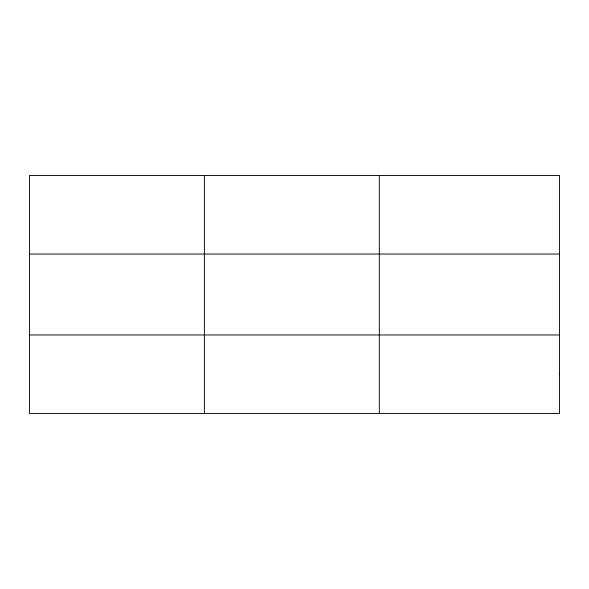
<?xml version="1.0" encoding="UTF-8"?>
<svg xmlns="http://www.w3.org/2000/svg" width="589" height="589" viewBox="0 0 589 589"><rect width="100%" height="100%" fill="white"/><g stroke="black" fill="none" stroke-linecap="round" stroke-linejoin="round"><path stroke-width="0.88" d="M204.383 175.507L204.383 413.493M379.316 175.507L379.316 413.493M29.45 254.043L559.55 254.043M29.45 334.957L559.55 334.957M559.55 374.221L559.55 413.493L29.45 413.493L29.45 175.507L559.55 175.507L559.55 374.221"/></g></svg>
